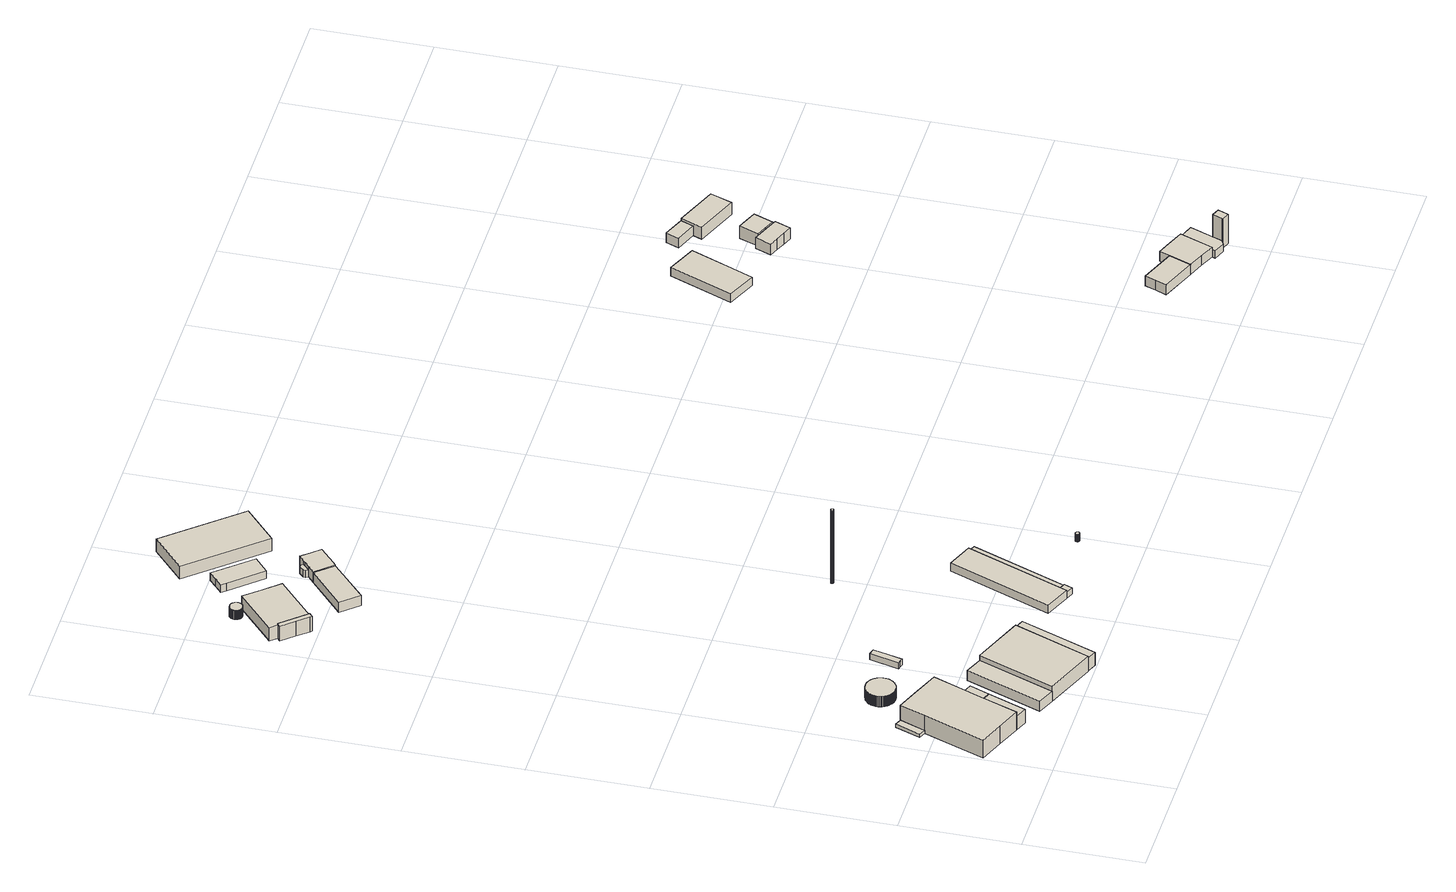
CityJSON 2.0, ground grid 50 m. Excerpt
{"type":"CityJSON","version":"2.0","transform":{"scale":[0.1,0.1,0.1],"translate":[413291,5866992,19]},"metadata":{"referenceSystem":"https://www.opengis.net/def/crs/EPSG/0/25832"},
"CityObjects":{
"building1":{"type":"Building","attributes":{"Gemeindeschluessel":"03454042","AbsoluteHoehe":"20.097","MittlereTraufHoehe":"27.73","Firsthoehe":"30.246","function":"31001_2500","roofType":"3100","measuredHeight":10.15},"address":[{"country":"Germany","locality":"Rastdorf"}],"children":["building1-1","building1-2"],"geometry":[{"type":"MultiSurface","lod":"1","boundaries":[[[0,1,2,3,4,5,6,7,8,9]],[[10,11,12,13,14,15,16,17,18,19]],[[10,19,9,8]],[[11,10,8,7]],[[6,20,21,7]],[[13,12,6,5]],[[14,13,5,4]],[[15,14,4,3]],[[16,15,3,2]],[[1,22,23,2]],[[18,17,1,0]],[[19,18,0,9]],[[20,12,11,21]],[[22,17,16,23]]]}]},
"building1-1":{"type":"BuildingPart","attributes":{"AbsoluteHoehe":"20.097","MittlereTraufHoehe":"26.578","Firsthoehe":"27.359","roofType":"2100","measuredHeight":7.26},"parents":["building1"],"geometry":[{"type":"MultiSurface","lod":"1","boundaries":[[[24,25,23,22]],[[16,26,27,17]],[[26,16,23,25]],[[27,26,25,24]],[[17,27,24,22]],[[16,17,22,23]]]}]},
"building1-2":{"type":"BuildingPart","attributes":{"AbsoluteHoehe":"20.097","MittlereTraufHoehe":"21.596","Firsthoehe":"22.231","roofType":"2100","measuredHeight":2.13},"parents":["building1"],"geometry":[{"type":"MultiSurface","lod":"1","boundaries":[[[21,20,28,29]],[[30,12,11,31]],[[30,31,29,28]],[[12,30,28,20]],[[31,11,21,29]],[[11,12,20,21]]]}]},
"building2":{"type":"Building","attributes":{"Gemeindeschluessel":"03454042","AbsoluteHoehe":"20.1","MittlereTraufHoehe":"26.578","Firsthoehe":"27.358","function":"51009_1610","roofType":"2100","measuredHeight":7.26},"address":[{"country":"Germany","locality":"Rastdorf"}],"geometry":[{"type":"MultiSurface","lod":"1","boundaries":[[[32,33,24,22]],[[27,34,18,17]],[[27,17,22,24]],[[34,27,24,33]],[[18,34,33,32]],[[17,18,32,22]]]}]},
"building3":{"type":"Building","attributes":{"Gemeindeschluessel":"03454042","AbsoluteHoehe":"20.025","MittlereTraufHoehe":"24.956","Firsthoehe":"24.956","function":"51003_1201","roofType":"1000","measuredHeight":4.93},"address":[{"country":"Germany","locality":"Rastdorf"}],"geometry":[{"type":"MultiSurface","lod":"1","boundaries":[[[35,36,37,38,39,40,41,42,43,44,45,46,47,48,49,50,51,52,53,54,55,56,57,58,59,60,61,62,63,64,65,66,67,68,69,70,71,72,73,74,75,76,77,78,79,80,81,82,83,84,85,86,87,88,89,90,91,92,93,94,95,96,97,98,99,100,101,102,103,104,105,106,107,108,109,110,111,112,113,114,115,116,117,118,119,120,121,122,123,124,125,126]],[[127,128,129,130,131,132,133,134,135,136,137,138,139,140,141,142,143,144,145,146,147,148,149,150,151,152,153,154,155,156,157,158,159,160,161,162,163,164,165,166,167,168,169,170,171,172,173,174,175,176,177,178,179,180,181,182,183,184,185,186,187,188,189,190,191,192,193,194,195,196,197,198,199,200,201,202,203,204,205,206,207,208,209,210,211,212,213,214,215,216,217,218]],[[127,218,126,125]],[[128,127,125,124]],[[129,128,124,123]],[[130,129,123,122]],[[131,130,122,121]],[[132,131,121,120]],[[133,132,120,119]],[[134,133,119,118]],[[135,134,118,117]],[[136,135,117,116]],[[137,136,116,115]],[[138,137,115,114]],[[139,138,114,113]],[[140,139,113,112]],[[141,140,112,111]],[[142,141,111,110]],[[143,142,110,109]],[[144,143,109,108]],[[145,144,108,107]],[[146,145,107,106]],[[147,146,106,105]],[[148,147,105,104]],[[149,148,104,103]],[[150,149,103,102]],[[151,150,102,101]],[[152,151,101,100]],[[153,152,100,99]],[[154,153,99,98]],[[155,154,98,97]],[[156,155,97,96]],[[157,156,96,95]],[[158,157,95,94]],[[159,158,94,93]],[[160,159,93,92]],[[161,160,92,91]],[[162,161,91,90]],[[163,162,90,89]],[[164,163,89,88]],[[165,164,88,87]],[[166,165,87,86]],[[167,166,86,85]],[[168,167,85,84]],[[169,168,84,83]],[[170,169,83,82]],[[171,170,82,81]],[[172,171,81,80]],[[173,172,80,79]],[[174,173,79,78]],[[175,174,78,77]],[[176,175,77,76]],[[177,176,76,75]],[[178,177,75,74]],[[179,178,74,73]],[[180,179,73,72]],[[181,180,72,71]],[[182,181,71,70]],[[183,182,70,69]],[[184,183,69,68]],[[185,184,68,67]],[[186,185,67,66]],[[187,186,66,65]],[[188,187,65,64]],[[189,188,64,63]],[[190,189,63,62]],[[191,190,62,61]],[[192,191,61,60]],[[193,192,60,59]],[[194,193,59,58]],[[195,194,58,57]],[[196,195,57,56]],[[197,196,56,55]],[[198,197,55,54]],[[199,198,54,53]],[[200,199,53,52]],[[201,200,52,51]],[[202,201,51,50]],[[203,202,50,49]],[[204,203,49,48]],[[205,204,48,47]],[[206,205,47,46]],[[207,206,46,45]],[[208,207,45,44]],[[209,208,44,43]],[[210,209,43,42]],[[211,210,42,41]],[[212,211,41,40]],[[213,212,40,39]],[[214,213,39,38]],[[215,214,38,37]],[[216,215,37,36]],[[217,216,36,35]],[[218,217,35,126]]]}]},
"building4":{"type":"Building","attributes":{"Gemeindeschluessel":"03454042","AbsoluteHoehe":"20.233","MittlereTraufHoehe":"21.823","Firsthoehe":"21.823","function":"31001_2500","roofType":"1000","measuredHeight":1.59},"address":[{"country":"Germany","locality":"Rastdorf"}],"geometry":[{"type":"MultiSurface","lod":"1","boundaries":[[[219,220,221,222]],[[223,224,225,226]],[[223,226,222,221]],[[224,223,221,220]],[[225,224,220,219]],[[226,225,219,222]]]}]},
"building5":{"type":"Building","attributes":{"Gemeindeschluessel":"03454042","AbsoluteHoehe":"19.452","MittlereTraufHoehe":"24.342","Firsthoehe":"24.342","function":"31001_2720","roofType":"1000","measuredHeight":4.89},"address":[{"country":"Germany","locality":"Rastdorf"}],"geometry":[{"type":"MultiSurface","lod":"1","boundaries":[[[227,228,229,230]],[[231,232,233,234]],[[231,234,230,229]],[[232,231,229,228]],[[233,232,228,227]],[[234,233,227,230]]]}]},
"building6":{"type":"Building","attributes":{"Gemeindeschluessel":"03454042","AbsoluteHoehe":"19.451","MittlereTraufHoehe":"24.342","Firsthoehe":"29.187","function":"31001_2720","roofType":"3100","measuredHeight":9.74},"address":[{"country":"Germany","locality":"Rastdorf"}],"geometry":[{"type":"MultiSurface","lod":"1","boundaries":[[[235,236,237,238]],[[239,232,231,240]],[[239,240,238,237]],[[232,239,237,236]],[[231,232,236,235]],[[240,231,235,238]]]}]},
"building7":{"type":"Building","attributes":{"Gemeindeschluessel":"03454042","AbsoluteHoehe":"19.823","MittlereTraufHoehe":"22.522","Firsthoehe":"23.09","function":"51003_1205","roofType":"3100","measuredHeight":3.27},"address":[{"country":"Germany","locality":"Rastdorf"}],"geometry":[{"type":"MultiSurface","lod":"1","boundaries":[[[241,242,243,244,245,246]],[[247,248,249,250,251,252]],[[247,252,246,245]],[[248,247,245,244]],[[249,248,244,243]],[[250,249,243,242]],[[251,250,242,241]],[[252,251,241,246]]]}]},
"building8":{"type":"Building","attributes":{"Gemeindeschluessel":"03454042","AbsoluteHoehe":"19.788","MittlereTraufHoehe":"26.032","Firsthoehe":"26.757","function":"51009_1610","roofType":"2100","measuredHeight":6.97},"address":[{"country":"Germany","locality":"Rastdorf"}],"geometry":[{"type":"MultiSurface","lod":"1","boundaries":[[[253,254,255,256]],[[257,258,259,260]],[[257,260,256,255]],[[258,257,255,254]],[[259,258,254,253]],[[260,259,253,256]]]}]},
"building9":{"type":"Building","attributes":{"Gemeindeschluessel":"03454042","AbsoluteHoehe":"20.133","MittlereTraufHoehe":"25.417","Firsthoehe":"30.019","function":"31001_2000","roofType":"3100","measuredHeight":9.89},"address":[{"country":"Germany","locality":"Rastdorf"}],"children":["building9-1"],"geometry":[{"type":"MultiSurface","lod":"1","boundaries":[[[261,262,263,264,265,266,267]],[[268,269,270,271,272,273,274]],[[269,268,266,265]],[[270,269,265,264]],[[271,270,264,263]],[[272,271,263,262]],[[273,272,262,261]],[[268,274,267,266]],[[267,274,275,276]],[[276,275,273,261]]]}]},
"building9-1":{"type":"BuildingPart","attributes":{"AbsoluteHoehe":"20.133","MittlereTraufHoehe":"26.193","Firsthoehe":"30.132","roofType":"3100","measuredHeight":10},"parents":["building9"],"geometry":[{"type":"MultiSurface","lod":"1","boundaries":[[[277,278,279,280,281,282,283]],[[284,268,275,273,285,286,287]],[[284,287,283,282]],[[268,284,282,281]],[[280,276,267,266,281]],[[279,261,276,280]],[[285,273,279,278]],[[286,285,278,277]],[[287,286,277,283]],[[267,274,268,266]],[[276,275,274,267]],[[273,275,276,261]]]}]},
"building10":{"type":"Building","attributes":{"Gemeindeschluessel":"03454042","AbsoluteHoehe":"20.315","MittlereTraufHoehe":"24.696","Firsthoehe":"24.696","function":"31001_2000","roofType":"1000","measuredHeight":4.38},"address":[{"country":"Germany","locality":"Rastdorf"}],"geometry":[{"type":"MultiSurface","lod":"1","boundaries":[[[288,289,290,291,292,293,294,295,296,297,298,299,300,301,302,303,304,305,306,307,308,309,310,311,312,313,314,315,316,317,318,319,320,321,322,323,324,325,326,327,328,329,330,331,332,333,334,335,336,337,338,339,340,341,342,343,344,345,346,347]],[[348,349,350,351,352,353,354,355,356,357,358,359,360,361,362,363,364,365,366,367,368,369,370,371,372,373,374,375,376,377,378,379,380,381,382,383,384,385,386,387,388,389,390,391,392,393,394,395,396,397,398,399,400,401,402,403,404,405,406,407]],[[348,407,347,346]],[[349,348,346,345]],[[350,349,345,344]],[[351,350,344,343]],[[352,351,343,342]],[[353,352,342,341]],[[354,353,341,340]],[[355,354,340,339]],[[356,355,339,338]],[[357,356,338,337]],[[358,357,337,336]],[[359,358,336,335]],[[360,359,335,334]],[[361,360,334,333]],[[362,361,333,332]],[[363,362,332,331]],[[364,363,331,330]],[[365,364,330,329]],[[366,365,329,328]],[[367,366,328,327]],[[368,367,327,326]],[[369,368,326,325]],[[370,369,325,324]],[[371,370,324,323]],[[372,371,323,322]],[[373,372,322,321]],[[374,373,321,320]],[[375,374,320,319]],[[376,375,319,318]],[[377,376,318,317]],[[378,377,317,316]],[[379,378,316,315]],[[380,379,315,314]],[[381,380,314,313]],[[382,381,313,312]],[[383,382,312,311]],[[384,383,311,310]],[[385,384,310,309]],[[386,385,309,308]],[[387,386,308,307]],[[388,387,307,306]],[[389,388,306,305]],[[390,389,305,304]],[[391,390,304,303]],[[392,391,303,302]],[[393,392,302,301]],[[394,393,301,300]],[[395,394,300,299]],[[396,395,299,298]],[[397,396,298,297]],[[398,397,297,296]],[[399,398,296,295]],[[400,399,295,294]],[[401,400,294,293]],[[402,401,293,292]],[[403,402,292,291]],[[404,403,291,290]],[[405,404,290,289]],[[406,405,289,288]],[[407,406,288,347]]]}]},
"building11":{"type":"Building","attributes":{"Gemeindeschluessel":"03454042","AbsoluteHoehe":"19.167","MittlereTraufHoehe":"22.073","Firsthoehe":"24.175","function":"31001_2720","roofType":"3100","measuredHeight":5.01},"address":[{"country":"Germany","locality":"Rastdorf"}],"children":["building11-1"],"geometry":[{"type":"MultiSurface","lod":"1","boundaries":[[[408,409,410,411]],[[412,413,414,415]],[[410,416,417,418,415,411]],[[413,412,410,409]],[[414,413,409,408]],[[415,414,408,411]],[[416,412,418,417]]]}]},
"building11-1":{"type":"BuildingPart","attributes":{"AbsoluteHoehe":"19.167","MittlereTraufHoehe":"22.073","Firsthoehe":"22.073","roofType":"1000","measuredHeight":2.91},"parents":["building11"],"geometry":[{"type":"MultiSurface","lod":"1","boundaries":[[[419,417,416,420]],[[412,418,421,422]],[[412,422,420,416]],[[421,418,417,419]],[[422,421,419,420]],[[417,418,412,416]]]}]},
"building12":{"type":"Building","attributes":{"Gemeindeschluessel":"03454042","AbsoluteHoehe":"21.286","MittlereTraufHoehe":"56.671","Firsthoehe":"56.671","function":"51002_1220","roofType":"1000","measuredHeight":35.38},"address":[{"country":"Germany","locality":"Rastdorf"}],"geometry":[{"type":"MultiSurface","lod":"1","boundaries":[[[423,424,425,426,427,428,429,430,431,432,433,434,435,436,437,438,439,440,441,442,443,444,445,446,447,448,449,450,451,452]],[[453,454,455,456,457,458,459,460,461,462,463,464,465,466,467,468,469,470,471,472,473,474,475,476,477,478,479,480,481,482]],[[453,482,452,451]],[[454,453,451,450]],[[455,454,450,449]],[[456,455,449,448]],[[457,456,448,447]],[[458,457,447,446]],[[459,458,446,445]],[[460,459,445,444]],[[461,460,444,443]],[[462,461,443,442]],[[463,462,442,441]],[[464,463,441,440]],[[465,464,440,439]],[[466,465,439,438]],[[467,466,438,437]],[[468,467,437,436]],[[469,468,436,435]],[[470,469,435,434]],[[471,470,434,433]],[[472,471,433,432]],[[473,472,432,431]],[[474,473,431,430]],[[475,474,430,429]],[[476,475,429,428]],[[477,476,428,427]],[[478,477,427,426]],[[479,478,426,425]],[[480,479,425,424]],[[481,480,424,423]],[[482,481,423,452]]]}]},
"building13":{"type":"Building","attributes":{"Gemeindeschluessel":"03454042","AbsoluteHoehe":"20.043","MittlereTraufHoehe":"22.996","Firsthoehe":"26.845","function":"31001_2000","roofType":"3100","measuredHeight":6.8},"address":[{"country":"Germany","locality":"Rastdorf"}],"geometry":[{"type":"MultiSurface","lod":"1","boundaries":[[[483,484,485,486]],[[487,488,489,490]],[[487,490,486,485]],[[488,487,485,484]],[[489,488,484,483]],[[490,489,483,486]]]}]},
"building14":{"type":"Building","attributes":{"Gemeindeschluessel":"03454042","AbsoluteHoehe":"19.216","MittlereTraufHoehe":"21.596","Firsthoehe":"22.21","function":"31001_2720","roofType":"2100","measuredHeight":2.99},"address":[{"country":"Germany","locality":"Rastdorf"}],"geometry":[{"type":"MultiSurface","lod":"1","boundaries":[[[491,492,493,494]],[[495,421,418,415]],[[495,415,494,493]],[[421,495,493,492]],[[418,421,492,491]],[[415,418,491,494]]]}]},
"building15":{"type":"Building","attributes":{"Gemeindeschluessel":"03454042","AbsoluteHoehe":"20.037","MittlereTraufHoehe":"23.275","Firsthoehe":"24.741","function":"31001_2000","roofType":"3100","measuredHeight":4.71},"address":[{"country":"Germany","locality":"Rastdorf"}],"geometry":[{"type":"MultiSurface","lod":"1","boundaries":[[[496,497,498,499,500,501,502]],[[503,504,505,506,507,508,509]],[[503,509,502,501]],[[504,503,501,500]],[[505,504,500,499]],[[506,505,499,498]],[[507,506,498,497]],[[508,507,497,496]],[[509,508,496,502]]]}]},
"building16":{"type":"Building","attributes":{"Gemeindeschluessel":"03454042","AbsoluteHoehe":"20.141","MittlereTraufHoehe":"24.103","Firsthoehe":"26.854","function":"31001_1000","roofType":"3100","measuredHeight":6.71},"address":[{"country":"Germany","locality":"Rastdorf"}],"children":["building16-1"],"geometry":[{"type":"MultiSurface","lod":"1","boundaries":[[[510,511,512,513,514,515,516,517,518,519]],[[520,521,522,523,524,525,526,527,528,529]],[[520,529,519,518]],[[521,520,518,517]],[[522,521,517,516]],[[523,522,516,515]],[[514,530,531,515]],[[513,532,530,514]],[[526,525,513,512]],[[527,526,512,511]],[[528,527,511,510]],[[529,528,510,519]],[[530,524,523,531]],[[532,525,524,530]]]}]},
"building16-1":{"type":"BuildingPart","attributes":{"AbsoluteHoehe":"20.141","MittlereTraufHoehe":"23.491","Firsthoehe":"23.491","roofType":"1000","measuredHeight":3.35},"parents":["building16"],"geometry":[{"type":"MultiSurface","lod":"1","boundaries":[[[530,532,533,534,535,536,531]],[[537,538,539,540,525,524,523]],[[537,523,531,536]],[[538,537,536,535]],[[539,538,535,534]],[[540,539,534,533]],[[525,540,533,532]],[[524,525,532,530]],[[523,524,530,531]]]}]},
"building17":{"type":"Building","attributes":{"Gemeindeschluessel":"03454042","BezugspunktDach":"4000","AbsoluteHoehe":"22.252","MittlereTraufHoehe":"25.752","Firsthoehe":"25.752","function":"51002_1220","measuredHeight":3.5},"address":[{"country":"Germany","locality":"Rastdorf"}],"geometry":[{"type":"MultiSurface","lod":"1","boundaries":[[[541,542,543,544,545,546,547,548,549,550,551,552,553,554,555,556,557,558,559,560,561,562,563,564,565,566,567,568,569,570,571,572,573,574]],[[575,576,577,578,579,580,581,582,583,584,585,586,587,588,589,590,591,592,593,594,595,596,597,598,599,600,601,602,603,604,605,606,607,608]],[[575,608,574,573]],[[576,575,573,572]],[[577,576,572,571]],[[578,577,571,570]],[[579,578,570,569]],[[580,579,569,568]],[[581,580,568,567]],[[582,581,567,566]],[[583,582,566,565]],[[584,583,565,564]],[[585,584,564,563]],[[586,585,563,562]],[[587,586,562,561]],[[588,587,561,560]],[[589,588,560,559]],[[590,589,559,558]],[[591,590,558,557]],[[592,591,557,556]],[[593,592,556,555]],[[594,593,555,554]],[[595,594,554,553]],[[596,595,553,552]],[[597,596,552,551]],[[598,597,551,550]],[[599,598,550,549]],[[600,599,549,548]],[[601,600,548,547]],[[602,601,547,546]],[[603,602,546,545]],[[604,603,545,544]],[[605,604,544,543]],[[606,605,543,542]],[[607,606,542,541]],[[608,607,541,574]]]}]},
"building18":{"type":"Building","attributes":{"Gemeindeschluessel":"03454042","AbsoluteHoehe":"19.473","MittlereTraufHoehe":"24.509","Firsthoehe":"26.628","function":"31001_2000","roofType":"3100","measuredHeight":7.16},"address":[{"country":"Germany","locality":"Rastdorf"}],"geometry":[{"type":"MultiSurface","lod":"1","boundaries":[[[609,610,611,612]],[[613,614,615,616]],[[613,616,612,611]],[[614,613,611,610]],[[615,614,610,609]],[[616,615,609,612]]]}]},
"building19":{"type":"Building","attributes":{"Gemeindeschluessel":"03454042","AbsoluteHoehe":"20.014","MittlereTraufHoehe":"23.328","Firsthoehe":"24.971","function":"31001_2720","roofType":"9999","measuredHeight":4.96},"address":[{"country":"Germany","locality":"Rastdorf"}],"geometry":[{"type":"MultiSurface","lod":"1","boundaries":[[[617,618,619,620]],[[621,622,623,624]],[[621,624,620,619]],[[622,621,619,618]],[[623,622,618,617]],[[624,623,617,620]]]}]},
"building20":{"type":"Building","attributes":{"Gemeindeschluessel":"03454042","AbsoluteHoehe":"19.732","MittlereTraufHoehe":"24.013","Firsthoehe":"25.269","function":"31001_2000","roofType":"3100","measuredHeight":5.54},"address":[{"country":"Germany","locality":"Rastdorf"}],"children":["building20-1","building20-2"],"geometry":[{"type":"MultiSurface","lod":"1","boundaries":[[[625,626,627,628,629,630,631]],[[632,633,634,635,636,637,638]],[[632,638,631,630]],[[634,633,629,628]],[[635,634,628,627]],[[636,635,627,626]],[[625,639,640,626]],[[638,637,625,631]],[[633,632,630,629]],[[639,637,636,640]]]}]},
"building20-1":{"type":"BuildingPart","attributes":{"AbsoluteHoehe":"19.732","MittlereTraufHoehe":"23.277","Firsthoehe":"23.277","roofType":"1000","measuredHeight":3.54},"parents":["building20"],"geometry":[{"type":"MultiSurface","lod":"1","boundaries":[[[641,642,643,640,639,644,645]],[[646,637,636,647,648,649,650]],[[646,650,645,644]],[[637,646,644,639]],[[647,636,640,643]],[[648,647,643,642]],[[649,648,642,641]],[[650,649,641,645]],[[636,637,639,640]]]}]},
"building20-2":{"type":"BuildingPart","attributes":{"AbsoluteHoehe":"19.732","MittlereTraufHoehe":"23.863","Firsthoehe":"25.269","roofType":"5000","measuredHeight":5.54},"parents":["building20"],"geometry":[{"type":"MultiSurface","lod":"1","boundaries":[[[630,629,651,652,653]],[[654,655,633,632,656]],[[654,656,653,652]],[[655,654,652,651]],[[633,655,651,629]],[[656,632,630,653]],[[632,633,629,630]]]}]},
"building21":{"type":"Building","attributes":{"Gemeindeschluessel":"03454042","AbsoluteHoehe":"20.053","MittlereTraufHoehe":"34.119","Firsthoehe":"34.119","function":"51003_1201","roofType":"1000","measuredHeight":14.07},"address":[{"country":"Germany","locality":"Rastdorf"}],"geometry":[{"type":"MultiSurface","lod":"1","boundaries":[[[657,658,659,660,661]],[[662,663,664,665,666]],[[662,666,661,660]],[[663,662,660,659]],[[664,663,659,658]],[[665,664,658,657]],[[666,665,657,661]]]}]},
"building22":{"type":"Building","attributes":{"Gemeindeschluessel":"03454042","AbsoluteHoehe":"20.345","MittlereTraufHoehe":"24.469","Firsthoehe":"28.261","function":"31001_1210","roofType":"5000","measuredHeight":7.92},"address":[{"country":"Germany","locality":"Rastdorf","thoroughfareNumber":"21","thoroughfareName":"Nordstraße"}],"children":["building22-1"],"geometry":[{"type":"MultiSurface","lod":"1","boundaries":[[[667,668,669,670,671,672,673,674,675]],[[676,677,678,679,680,681,682,683,684]],[[676,684,675,674]],[[677,676,674,673]],[[678,677,673,672]],[[679,678,672,671]],[[682,681,669,668]],[[683,682,668,667]],[[684,683,667,675]],[[670,680,679,671]],[[669,681,680,670]]]}]},
"building22-1":{"type":"BuildingPart","attributes":{"AbsoluteHoehe":"20.345","MittlereTraufHoehe":"25.209","Firsthoehe":"28.229","roofType":"3100","measuredHeight":7.88},"parents":["building22"],"geometry":[{"type":"MultiSurface","lod":"1","boundaries":[[[685,686,687,688,689,690]],[[679,691,692,693,681,680]],[[689,671,670,680,690]],[[691,679,689,688]],[[692,691,688,687]],[[693,692,687,686]],[[681,693,686,685]],[[690,670,669,685]],[[671,679,680,670]],[[670,680,681,669]]]}]},
"building23":{"type":"Building","attributes":{"Gemeindeschluessel":"03454042","AbsoluteHoehe":"19.855","MittlereTraufHoehe":"23.84","Firsthoehe":"27.293","function":"31001_2720","roofType":"3100","measuredHeight":7.44},"address":[{"country":"Germany","locality":"Rastdorf"}],"children":["building23-1"],"geometry":[{"type":"MultiSurface","lod":"1","boundaries":[[[694,695,696,697]],[[698,699,700,701]],[[698,701,697,696]],[[699,698,696,695]],[[700,699,695,694]],[[697,702,703,704,700,694]],[[702,701,704,703]]]}]},
"building23-1":{"type":"BuildingPart","attributes":{"AbsoluteHoehe":"19.855","MittlereTraufHoehe":"23.946","Firsthoehe":"25.302","roofType":"3100","measuredHeight":5.45},"parents":["building23"],"geometry":[{"type":"MultiSurface","lod":"1","boundaries":[[[705,703,702,706]],[[701,704,707,708]],[[701,708,706,702]],[[707,704,703,705]],[[708,707,705,706]],[[703,704,701,702]]]}]}
},
"vertices":[
[212,200,98],[275,362,98],[308,446,98],[356,569,98],[251,610,98],[145,651,98],[145,650,98],[103,543,98],[1,282,98],[106,241,98],[1,282,11],[103,543,11],[145,650,11],[145,651,11],[251,610,11],[356,569,11],[308,446,11],[275,362,11],[212,200,11],[106,241,11],[145,650,26],[103,543,26],[275,362,76],[308,446,76],
[329,341,76],[363,425,76],[363,425,11],[329,341,11],
[114,663,26],[72,555,26],[114,663,11],[72,555,11],
[212,200,76],[265,179,76],[265,179,11],
[230,755,60],[232,750,60],[233,746,60],[235,742,60],[236,739,60],[238,736,60],[240,733,60],[242,730,60],[244,727,60],[246,725,60],[249,723,60],[251,720,60],[254,718,60],[258,716,60],[261,714,60],[265,712,60],[269,710,60],[272,709,60],[277,708,60],[281,707,60],[286,707,60],[290,706,60],[294,707,60],[297,707,60],[301,707,60],[304,708,60],[307,709,60],[310,710,60],[314,711,60],[317,713,60],[320,714,60],[323,716,60],[327,719,60],[330,721,60],[333,725,60],[337,728,60],[339,730,60],[341,734,60],[344,739,60],[347,745,60],[349,750,60],[350,756,60],[351,761,60],[351,766,60],[351,772,60],[351,776,60],[350,781,60],[349,786,60],[348,790,60],[346,793,60],[344,797,60],[342,800,60],[340,803,60],[338,806,60],[336,808,60],[334,811,60],[332,813,60],[329,815,60],[326,818,60],[323,820,60],[319,822,60],[315,824,60],[311,826,60],[307,827,60],[302,828,60],[297,829,60],[291,829,60],[286,829,60],[280,828,60],[274,827,60],[269,825,60],[263,823,60],[259,821,60],[257,819,60],[253,817,60],[250,814,60],[246,811,60],[244,808,60],[241,805,60],[239,802,60],[237,799,60],[236,796,60],[234,793,60],[233,790,60],[232,786,60],[231,783,60],[230,779,60],[230,775,60],[229,771,60],[229,767,60],[229,762,60],[230,758,60],[229,762,10],[229,767,10],[229,771,10],[230,775,10],[230,779,10],[231,783,10],[232,786,10],[233,790,10],[234,793,10],[236,796,10],[237,799,10],[239,802,10],[241,805,10],[244,808,10],[246,811,10],[250,814,10],[253,817,10],[257,819,10],[259,821,10],[263,823,10],[269,825,10],[274,827,10],[280,828,10],[286,829,10],[291,829,10],[297,829,10],[302,828,10],[307,827,10],[311,826,10],[315,824,10],[319,822,10],[323,820,10],[326,818,10],[329,815,10],[332,813,10],[334,811,10],[336,808,10],[338,806,10],[340,803,10],[342,800,10],[344,797,10],[346,793,10],[348,790,10],[349,786,10],[350,781,10],[351,776,10],[351,772,10],[351,766,10],[351,761,10],[350,756,10],[349,750,10],[347,745,10],[344,739,10],[341,734,10],[339,730,10],[337,728,10],[333,725,10],[330,721,10],[327,719,10],[323,716,10],[320,714,10],[317,713,10],[314,711,10],[310,710,10],[307,709,10],[304,708,10],[301,707,10],[297,707,10],[294,707,10],[290,706,10],[286,707,10],[281,707,10],[277,708,10],[272,709,10],[269,710,10],[265,712,10],[261,714,10],[258,716,10],[254,718,10],[251,720,10],[249,723,10],[246,725,10],[244,727,10],[242,730,10],[240,733,10],[238,736,10],[236,739,10],[235,742,10],[233,746,10],[232,750,10],[230,755,10],[230,758,10],
[352,541,28],[369,534,28],[379,559,28],[361,566,28],[379,559,12],[369,534,12],[352,541,12],[361,566,12],
[360,143,53],[436,113,53],[564,437,53],[488,468,53],[564,437,5],[436,113,5],[360,143,5],[488,468,5],
[564,437,78],[436,113,78],[660,24,78],[789,349,78],[660,24,5],[789,349,5],
[551,862,37],[537,866,37],[523,869,37],[491,745,37],[505,742,37],[519,738,37],[505,742,8],[491,745,8],[523,869,8],[537,866,8],[551,862,8],[519,738,8],
[660,24,70],[702,7,70],[830,332,70],[789,349,70],[830,332,8],[702,7,8],[660,24,8],[789,349,8],
[183,3041,75],[358,3195,75],[299,3262,75],[241,3329,75],[65,3174,75],[89,3147,75],[124,3107,75],[89,3147,11],[65,3174,11],[241,3329,11],[299,3262,11],[358,3195,11],[183,3041,11],[124,3107,11],[136,3094,11],[136,3094,75],
[162,3033,83],[168,3027,83],[183,3041,83],[136,3094,83],[89,3147,83],[74,3134,83],[121,3081,83],[74,3134,11],[168,3027,11],[162,3033,11],[121,3081,11],
[165,3339,57],[165,3338,57],[166,3334,57],[167,3331,57],[168,3328,57],[170,3325,57],[172,3323,57],[173,3321,57],[175,3319,57],[177,3318,57],[179,3317,57],[181,3316,57],[183,3315,57],[185,3314,57],[188,3314,57],[191,3313,57],[194,3313,57],[197,3314,57],[201,3315,57],[204,3316,57],[206,3317,57],[207,3318,57],[210,3320,57],[212,3323,57],[214,3326,57],[216,3328,57],[217,3331,57],[218,3333,57],[218,3336,57],[218,3338,57],[218,3340,57],[218,3343,57],[218,3345,57],[217,3347,57],[216,3350,57],[215,3352,57],[213,3355,57],[211,3358,57],[209,3360,57],[206,3362,57],[205,3363,57],[203,3364,57],[200,3365,57],[196,3366,57],[193,3366,57],[190,3366,57],[187,3366,57],[184,3365,57],[182,3364,57],[180,3364,57],[178,3363,57],[176,3361,57],[174,3360,57],[173,3358,57],[171,3356,57],[169,3354,57],[168,3351,57],[167,3348,57],[166,3345,57],[165,3341,57],[166,3345,13],[167,3348,13],[168,3351,13],[169,3354,13],[171,3356,13],[173,3358,13],[174,3360,13],[176,3361,13],[178,3363,13],[180,3364,13],[182,3364,13],[184,3365,13],[187,3366,13],[190,3366,13],[193,3366,13],[196,3366,13],[200,3365,13],[203,3364,13],[205,3363,13],[206,3362,13],[209,3360,13],[211,3358,13],[213,3355,13],[215,3352,13],[216,3350,13],[217,3347,13],[218,3345,13],[218,3343,13],[218,3340,13],[218,3338,13],[218,3336,13],[218,3333,13],[217,3331,13],[216,3328,13],[214,3326,13],[212,3323,13],[210,3320,13],[207,3318,13],[206,3317,13],[204,3316,13],[201,3315,13],[197,3314,13],[194,3313,13],[191,3313,13],[188,3314,13],[185,3314,13],[183,3315,13],[181,3316,13],[179,3317,13],[177,3318,13],[175,3319,13],[173,3321,13],[172,3323,13],[170,3325,13],[168,3328,13],[167,3331,13],[166,3334,13],[165,3338,13],[165,3339,13],[165,3341,13],
[1169,707,41],[993,268,41],[1106,223,41],[1282,663,41],[1106,223,2],[993,268,2],[1169,707,2],[1282,663,2],[1106,223,31],[1121,259,31],[1121,259,2],
[1155,245,31],[1140,209,31],[1155,245,2],[1140,209,2],
[951,1132,377],[950,1131,377],[950,1129,377],[951,1128,377],[951,1127,377],[952,1126,377],[953,1125,377],[954,1124,377],[955,1124,377],[957,1124,377],[958,1124,377],[959,1124,377],[961,1125,377],[962,1126,377],[963,1127,377],[963,1128,377],[963,1129,377],[963,1131,377],[963,1132,377],[962,1134,377],[962,1135,377],[961,1135,377],[959,1136,377],[958,1137,377],[957,1137,377],[955,1136,377],[954,1136,377],[953,1136,377],[952,1135,377],[951,1133,377],[952,1135,23],[953,1136,23],[954,1136,23],[955,1136,23],[957,1137,23],[958,1137,23],[959,1136,23],[961,1135,23],[962,1135,23],[962,1134,23],[963,1132,23],[963,1131,23],[963,1129,23],[963,1128,23],[963,1127,23],[962,1126,23],[961,1125,23],[959,1124,23],[958,1124,23],[957,1124,23],[955,1124,23],[954,1124,23],[953,1125,23],[952,1126,23],[951,1127,23],[951,1128,23],[950,1129,23],[950,1131,23],[951,1132,23],[951,1133,23],
[478,3101,59],[313,2956,59],[378,2883,59],[542,3028,59],[378,2883,10],[313,2956,10],[478,3101,10],[542,3028,10],
[1121,259,26],[1155,245,26],[1316,649,26],[1282,663,26],[1316,649,2],
[459,3285,47],[493,3314,47],[527,3344,47],[394,3495,47],[360,3465,47],[327,3435,47],[342,3418,47],[327,3435,10],[360,3465,10],[394,3495,10],[527,3344,10],[493,3314,10],[459,3285,10],[342,3418,10],
[630,3105,62],[597,3141,62],[565,3178,62],[540,3156,62],[530,3147,62],[509,3128,62],[478,3101,62],[510,3064,62],[542,3028,62],[557,3040,62],[542,3028,11],[510,3064,11],[478,3101,11],[509,3128,11],[530,3147,11],[540,3156,11],[565,3178,11],[597,3141,11],[630,3105,11],[557,3040,11],[530,3147,45],[509,3128,45],[540,3156,45],
[532,3165,45],[522,3166,45],[502,3148,45],[501,3138,45],[501,3138,11],[502,3148,11],[522,3166,11],[532,3165,11],
[1436,263,68],[1437,262,68],[1437,260,68],[1438,259,68],[1440,257,68],[1441,257,68],[1441,256,68],[1443,256,68],[1445,256,68],[1447,256,68],[1448,256,68],[1449,257,68],[1450,258,68],[1451,259,68],[1452,260,68],[1453,262,68],[1454,264,68],[1454,265,68],[1453,267,68],[1452,269,68],[1451,270,68],[1450,271,68],[1449,272,68],[1448,273,68],[1447,273,68],[1445,273,68],[1443,273,68],[1441,272,68],[1440,272,68],[1438,270,68],[1437,269,68],[1437,267,68],[1436,266,68],[1436,264,68],[1436,266,33],[1437,267,33],[1437,269,33],[1438,270,33],[1440,272,33],[1441,272,33],[1443,273,33],[1445,273,33],[1447,273,33],[1448,273,33],[1449,272,33],[1450,271,33],[1451,270,33],[1452,269,33],[1453,267,33],[1454,265,33],[1454,264,33],[1453,262,33],[1452,260,33],[1451,259,33],[1450,258,33],[1449,257,33],[1448,256,33],[1447,256,33],[1445,256,33],[1443,256,33],[1441,256,33],[1441,257,33],[1440,257,33],[1438,259,33],[1437,260,33],[1437,262,33],[1436,263,33],[1436,264,33],
[379,3614,66],[645,3310,66],[798,3444,66],[532,3748,66],[798,3444,5],[645,3310,5],[379,3614,5],[532,3748,5],
[2766,2236,51],[2654,1966,51],[2782,1912,51],[2894,2182,51],[2782,1912,10],[2654,1966,10],[2766,2236,10],[2894,2182,10],
[3407,216,54],[3461,357,54],[3395,383,54],[3330,408,54],[3313,363,54],[3276,269,54],[3341,243,54],[3276,269,7],[3313,363,7],[3330,408,7],[3395,383,7],[3461,357,7],[3407,216,7],[3341,243,7],[3407,216,43],[3461,357,43],
[3472,194,43],[3488,234,43],[3526,332,43],[3401,202,43],[3451,182,43],[3401,202,7],[3526,332,7],[3488,234,7],[3472,194,7],[3451,182,7],
[3160,423,54],[3142,377,54],[3123,330,54],[3142,377,7],[3160,423,7],[3123,330,7],
[3470,188,151],[3504,175,151],[3522,220,151],[3488,234,151],[3472,194,151],[3488,234,11],[3522,220,11],[3504,175,11],[3470,188,11],[3472,194,11],
[3112,1841,65],[3139,1909,65],[3124,1916,65],[3079,1934,65],[3034,1952,65],[3018,1958,65],[2991,1890,65],[3032,1874,65],[3071,1858,65],[3032,1874,13],[2991,1890,13],[3018,1958,13],[3034,1952,13],[3079,1934,13],[3124,1916,13],[3139,1909,13],[3112,1841,13],[3071,1858,13],
[3124,1916,72],[3157,1999,72],[3112,2017,72],[3067,2035,72],[3034,1952,72],[3079,1934,72],[3067,2035,13],[3112,2017,13],[3157,1999,13],
[3030,2177,66],[3216,2104,66],[3253,2197,66],[3067,2270,66],[3253,2197,9],[3216,2104,9],[3030,2177,9],[3067,2270,9],[3067,2270,56],[3045,2215,56],[3045,2215,9],
[2953,2251,56],[2975,2307,56],[2953,2251,9],[2975,2307,9]
]}
